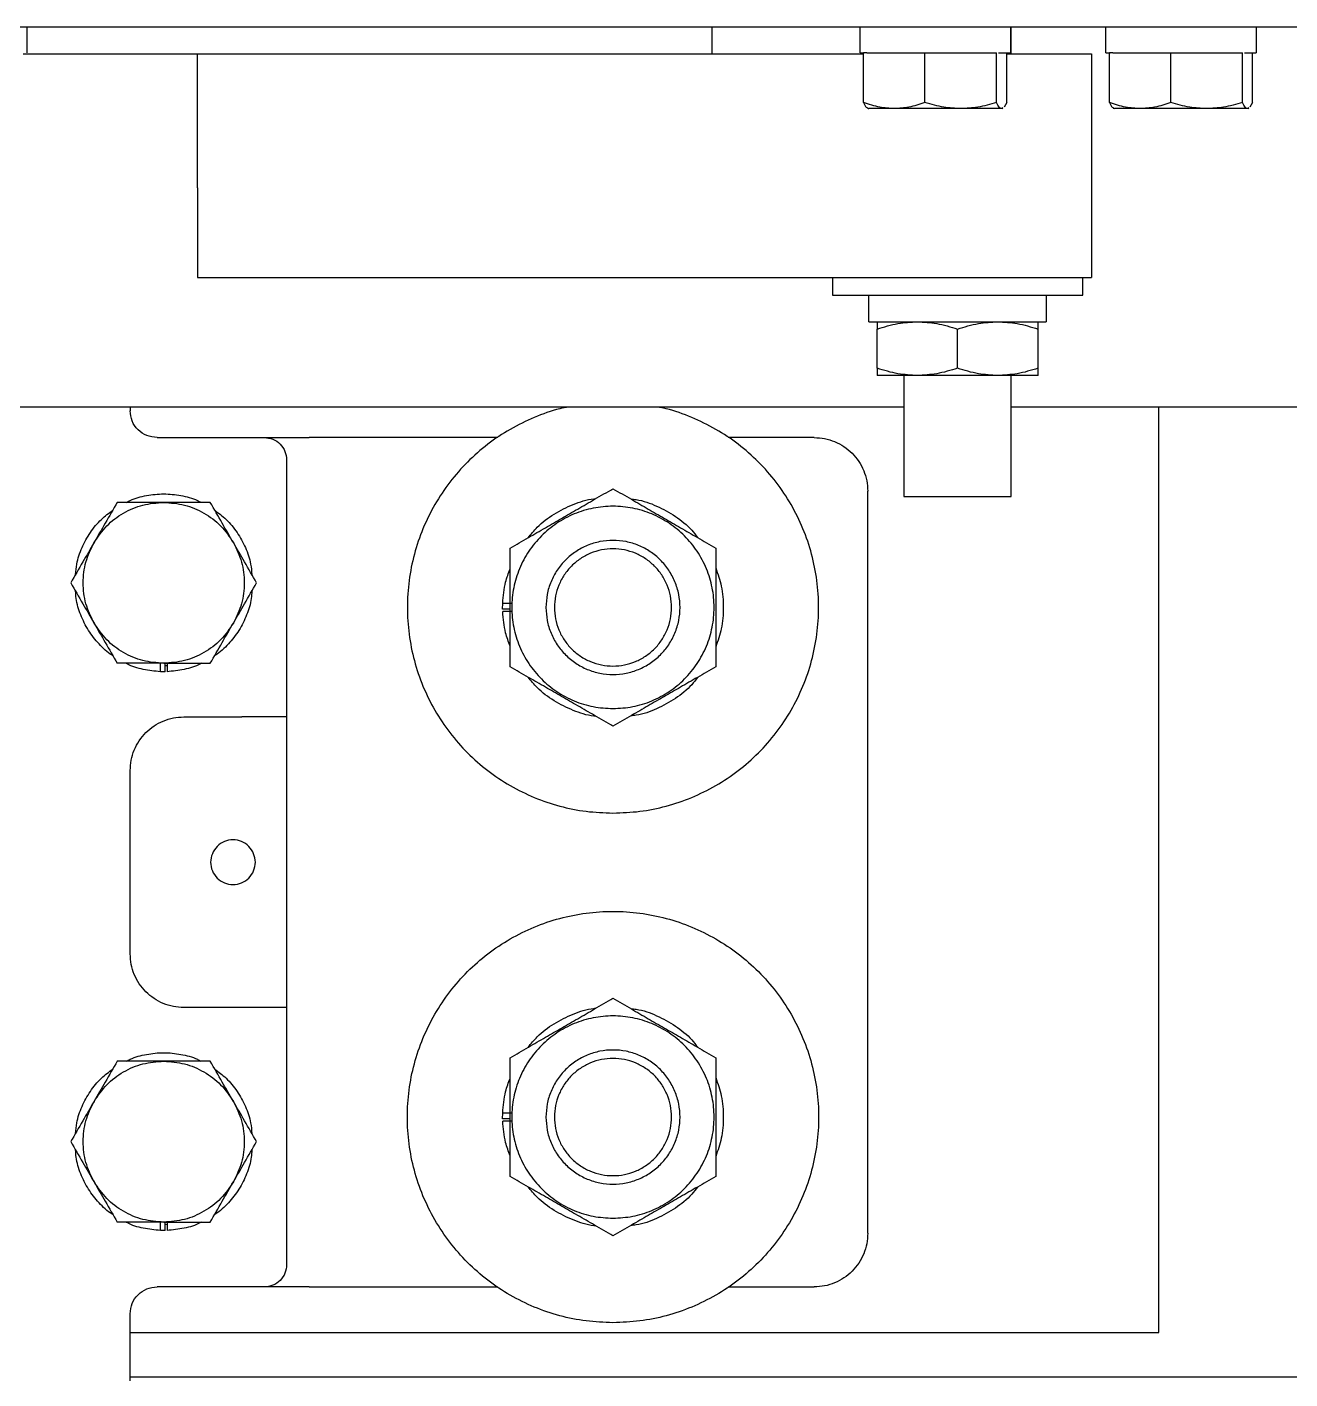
# Model space of a CAD drawing. Header units: millimetres. Extents: x 1293 to 41893, y 1011 to 26911.
# Drawn here: x 11581.6 to 11770, y 13901.4 to 14103 of the extents above; entities that cross this region are included whole.
import ezdxf

# ---------------------------------------------------------------- set-up
doc = ezdxf.new("R2010")
doc.units = ezdxf.units.MM
doc.header["$LTSCALE"] = 50
doc.layers.add('MAQUINAS', color=11, linetype='Continuous')

msp = doc.modelspace()

# ---------------------------------------------------------------- linework, layer by layer
at = {"layer": 'MAQUINAS', "linetype": 'Continuous', "lineweight": 25}
for p, q in [((11913.4165986, 14103.0425398), (11577.1914783, 14103.0425398)), ((11581.6501733, 14099.2158731), (11581.6501733, 14103.0425398)), ((11683.7268267, 14103.0425398), (11683.7268267, 14099.0425398)), ((11705.8035066, 14103.0425398), (11705.8035066, 14099.2158731)), ((11728.31684, 14099.2158731), (11728.31684, 14103.0425398)), ((11728.3934934, 14099.0425398), (11728.3934934, 14103.0425398)), ((11742.4701733, 14103.0425398), (11742.4701733, 14099.2158731)), ((11764.9835066, 14099.2158731), (11764.9835066, 14103.0425398)), ((11581.0682793, 14099.0425398), (11706.3853874, 14099.0425398)), ((11607.0601601, 14079.0425398), (11607.0601601, 14099.0425398)), ((11706.3853874, 14091.7757038), (11706.3853874, 14099.2158731)), ((11706.8648696, 14099.2158731), (11706.3853874, 14099.2158731)), ((11715.0560018, 14099.2158731), (11716.0948628, 14099.2158731)), ((11715.535484, 14091.7757038), (11715.535484, 14099.2158731)), ((11725.6508911, 14099.2158731), (11726.2102699, 14099.2158731)), ((11726.2102699, 14091.7757038), (11726.2102699, 14099.2158731)), ((11727.7349592, 14091.7757038), (11727.7349592, 14099.2158731)), ((11727.7349592, 14099.0425398), (11740.3934934, 14099.0425398)), ((11740.3934934, 14099.0425398), (11740.3934934, 14079.0425398)), ((11743.052054, 14091.7757038), (11743.052054, 14099.2158731)), ((11743.5315362, 14099.2158731), (11743.052054, 14099.2158731)), ((11751.7226684, 14099.2158731), (11752.7615294, 14099.2158731)), ((11752.2021506, 14091.7757038), (11752.2021506, 14099.2158731)), ((11762.3175578, 14099.2158731), (11762.8769366, 14099.2158731)), ((11762.8769366, 14091.7757038), (11762.8769366, 14099.2158731)), ((11764.4016259, 14091.7757038), (11764.4016259, 14099.2158731)), ((11706.9493137, 14090.9465446), (11707.0601733, 14090.8825398)), ((11727.1484996, 14090.9855734), (11726.9726146, 14090.8825398)), ((11727.0601733, 14090.8825398), (11727.1710329, 14090.9465446)), ((11727.7349592, 14091.7757038), (11727.3328866, 14091.0935873)), ((11743.6159804, 14090.9465446), (11743.72684, 14090.8825398)), ((11763.8151663, 14090.9855734), (11763.6392812, 14090.8825398)), ((11763.72684, 14090.8825398), (11763.8376996, 14090.9465446)), ((11764.4016259, 14091.7757038), (11763.9995532, 14091.0935873)), ((11607.0601601, 14065.7092064), (11740.3934934, 14065.7092064)), ((11701.7268267, 14065.7092064), (11701.7268267, 14063.0425398)), ((11739.0601601, 14063.0425398), (11739.0601601, 14065.7092064)), ((11707.1301601, 14063.0425398), (11707.1301601, 14059.0825398)), ((11733.6568267, 14059.0825398), (11733.6568267, 14063.0425398)), ((11708.3934934, 14052.1543366), (11708.3934934, 14058.010743)), ((11720.3934934, 14052.1543366), (11720.3934934, 14058.010743)), ((11732.3934934, 14052.1543366), (11732.3934934, 14058.010743)), ((11712.3934934, 14051.0825398), (11712.3934934, 14033.0425398)), ((11728.3934934, 14033.0425398), (11728.3934934, 14051.0825398)), ((11712.3934934, 14046.3758731), (11462.4560953, 14046.3758731)), ((11597.0054871, 14046.3758731), (11597.0054871, 14045.823636)), ((11940.6603846, 14046.3758731), (11728.3934934, 14046.3758731)), ((11750.3934895, 13908.3758731), (11750.3934895, 14046.3758731)), ((11601.0054871, 14041.823636), (11617.0054871, 14041.823636)), ((11651.8391423, 14041.823636), (11623.6721537, 14041.823636)), ((11699.0054871, 14041.823636), (11686.1718318, 14041.823636)), ((11620.3388204, 14038.4903026), (11620.3388204, 14000.1569693)), ((11707.0054871, 13923.1569693), (11707.0054871, 14033.823636)), ((11652.5541767, 14016.232299), (11652.5641558, 14017.118636)), ((11653.6721578, 14016.232299), (11652.5541767, 14016.232299)), ((11652.5641558, 14017.118636), (11653.8890188, 14017.118636)), ((11653.8890188, 14015.8619693), (11652.5641558, 14015.8619693)), ((11601.5104871, 14006.9028761), (11601.5104871, 14008.1569693)), ((11602.2087419, 14006.8951934), (11602.2087419, 14008.1569693)), ((11602.2087419, 14007.8253109), (11602.5004871, 14007.8418681)), ((11602.5004871, 14008.1569693), (11602.5004871, 14006.9028761)), ((11602.2087419, 14006.8951934), (11601.5104871, 14006.9028761)), ((11605.0054871, 14000.1569693), (11613.6721537, 14000.1569693)), ((11597.0054871, 13964.823636), (11597.0054871, 13992.1569693)), ((11620.3388204, 13992.1569693), (11620.3388204, 13964.823636)), ((11613.6721537, 13956.823636), (11605.0054871, 13956.823636)), ((11620.3388204, 13956.823636), (11620.3388204, 13918.4903026)), ((11652.5541767, 13940.232299), (11652.5641558, 13941.118636)), ((11653.6721578, 13940.232299), (11652.5541767, 13940.232299)), ((11652.5641558, 13941.118636), (11653.8890188, 13941.118636)), ((11653.8890188, 13939.8619693), (11652.5641558, 13939.8619693)), ((11601.5104871, 13923.5695428), (11601.5104871, 13924.823636)), ((11602.2087419, 13923.5618601), (11601.5104871, 13923.5695428)), ((11602.2087419, 13923.5618601), (11602.2087419, 13924.823636)), ((11602.2087419, 13924.4919776), (11602.5004871, 13924.5085348)), ((11602.5004871, 13924.823636), (11602.5004871, 13923.5695428)), ((11617.0054871, 13915.1569693), (11601.0054871, 13915.1569693)), ((11623.6721537, 13915.1569693), (11651.8391423, 13915.1569693)), ((11686.1718318, 13915.1569693), (11699.0054871, 13915.1569693)), ((11597.0054871, 13901.1569693), (11597.0054871, 13911.1569693)), ((11597.0054871, 13908.3758731), (11750.3934895, 13908.3758731)), ((11850.3934895, 13901.7092064), (11597.0054871, 13901.7092064))]:
    msp.add_line(p, q, dxfattribs=at)
for points, knots in [([(11705.8824767, 14099.2158731), (11705.8627917, 14099.2158731), (11705.7988358, 14099.2158731), (11706.1926689, 14099.2158731), (11706.465284, 14099.2158731)], [0, 0, 0, 0, 0.30779027954, 1, 1, 1, 1]), ([(11726.5234998, 14099.2158731), (11726.8922333, 14099.2158731), (11727.713417, 14099.2158731), (11728.2775637, 14099.2158731), (11728.2483138, 14099.2158731), (11728.2378699, 14099.2158731)], [0, 0, 0, 0, 0.3438226913, 0.7657064074, 1, 1, 1, 1]), ([(11742.5491434, 14099.2158731), (11742.5294584, 14099.2158731), (11742.4655025, 14099.2158731), (11742.8593355, 14099.2158731), (11743.1319506, 14099.2158731)], [0, 0, 0, 0, 0.30779027954, 1, 1, 1, 1]), ([(11763.1901665, 14099.2158731), (11763.5589, 14099.2158731), (11764.3800837, 14099.2158731), (11764.9442304, 14099.2158731), (11764.9149805, 14099.2158731), (11764.9045365, 14099.2158731)], [0, 0, 0, 0, 0.3438226913, 0.7657064074, 1, 1, 1, 1]), ([(11710.9604357, 14090.8825398), (11710.2361564, 14090.9227407), (11708.6859974, 14091.0087817), (11707.185049, 14091.5091318), (11706.3853874, 14091.7757038)], [0, 0, 0, 0, 0.4672290805, 1, 1, 1, 1]), ([(11706.3853874, 14091.7757038), (11706.5184065, 14091.497548), (11706.7111296, 14091.0945454), (11706.9101822, 14091.0113474), (11706.971847, 14090.9855734)], [0, 0, 0, 0, 0.690208586, 1, 1, 1, 1]), ([(11710.9604357, 14090.8825398), (11710.3075155, 14090.8825398), (11709.0016751, 14090.8825398), (11707.7369109, 14090.8825398), (11707.0776219, 14090.8825398), (11707.1287905, 14090.8825398), (11707.1457129, 14090.8825398)], [0, 0, 0, 0, 0.2861932181, 0.5723864361, 0.8585796542, 1, 1, 1, 1]), ([(11715.535484, 14091.7757038), (11714.7358223, 14091.5091318), (11713.2348739, 14091.0087817), (11711.684715, 14090.9227407), (11710.9604357, 14090.8825398)], [0, 0, 0, 0, 0.5327709195, 1, 1, 1, 1]), ([(11720.8728769, 14090.8825398), (11720.0279103, 14090.9227407), (11718.2194469, 14091.0087817), (11716.468394, 14091.5091318), (11715.535484, 14091.7757038)], [0, 0, 0, 0, 0.4672290805, 1, 1, 1, 1]), ([(11726.2102699, 14091.7757038), (11725.2773599, 14091.5091318), (11723.526307, 14091.0087817), (11721.7178436, 14090.9227407), (11720.8728769, 14090.8825398)], [0, 0, 0, 0, 0.5327709195, 1, 1, 1, 1]), ([(11726.9726146, 14090.8825398), (11726.8519272, 14090.9227407), (11726.5936228, 14091.0087817), (11726.3435183, 14091.5091318), (11726.2102699, 14091.7757038)], [0, 0, 0, 0, 0.4672290805, 1, 1, 1, 1]), ([(11747.6271023, 14090.8825398), (11746.902823, 14090.9227407), (11745.3526641, 14091.0087817), (11743.8517157, 14091.5091318), (11743.052054, 14091.7757038)], [0, 0, 0, 0, 0.4672290805, 1, 1, 1, 1]), ([(11743.052054, 14091.7757038), (11743.1850732, 14091.497548), (11743.3777962, 14091.0945454), (11743.5768489, 14091.0113474), (11743.6385137, 14090.9855734)], [0, 0, 0, 0, 0.690208586, 1, 1, 1, 1]), ([(11747.6271023, 14090.8825398), (11746.9741821, 14090.8825398), (11745.6683417, 14090.8825398), (11744.4035776, 14090.8825398), (11743.7442886, 14090.8825398), (11743.7954571, 14090.8825398), (11743.8123796, 14090.8825398)], [0, 0, 0, 0, 0.28619321806, 0.57238643611, 0.85857965417, 1, 1, 1, 1]), ([(11752.2021506, 14091.7757038), (11751.402489, 14091.5091318), (11749.9015406, 14091.0087817), (11748.3513817, 14090.9227407), (11747.6271023, 14090.8825398)], [0, 0, 0, 0, 0.5327709195, 1, 1, 1, 1]), ([(11757.5395436, 14090.8825398), (11756.6945769, 14090.9227407), (11754.8861136, 14091.0087817), (11753.1350607, 14091.5091318), (11752.2021506, 14091.7757038)], [0, 0, 0, 0, 0.4672290805, 1, 1, 1, 1]), ([(11762.8769366, 14091.7757038), (11761.9440265, 14091.5091318), (11760.1929737, 14091.0087817), (11758.3845103, 14090.9227407), (11757.5395436, 14090.8825398)], [0, 0, 0, 0, 0.5327709195, 1, 1, 1, 1]), ([(11763.6392812, 14090.8825398), (11763.5185939, 14090.9227407), (11763.2602894, 14091.0087817), (11763.010185, 14091.5091318), (11762.8769366, 14091.7757038)], [0, 0, 0, 0, 0.4672290805, 1, 1, 1, 1]), ([(11707.188149, 14059.0825398), (11707.1728911, 14059.0825398), (11707.1161501, 14059.0825398), (11707.5344568, 14059.0825398), (11708.4251729, 14059.0825398), (11709.7976116, 14059.0825398), (11711.5588976, 14059.0825398), (11713.654029, 14059.0825398), (11716.0014185, 14059.0825398), (11718.5137822, 14059.0825398), (11721.0966284, 14059.0825398), (11723.6531225, 14059.0825398), (11726.0872283, 14059.0825398), (11728.3079613, 14059.0825398), (11730.2306976, 14059.0825398), (11731.7881183, 14059.0825398), (11732.9037657, 14059.0825398), (11733.5622248, 14059.0825398), (11733.6025962, 14059.0825398), (11733.6208459, 14059.0825398)], [0, 0, 0, 0, 0.02271447283, 0.08447040185, 0.14622633086, 0.20798225988, 0.2697381889, 0.33149411792, 0.39325004694, 0.45500597595, 0.51676190497, 0.57851783399, 0.64027376301, 0.70202969203, 0.76378562104, 0.82554155006, 0.88729747908, 0.9490534081, 1, 1, 1, 1]), ([(11708.3934934, 14058.010743), (11709.4241193, 14058.3257178), (11711.3921379, 14058.927174), (11713.4251456, 14059.0324131), (11714.3934934, 14059.0825398)], [0, 0, 0, 0, 0.523687075, 1, 1, 1, 1]), ([(11708.3934934, 14059.0825398), (11708.3934934, 14059.0324131), (11708.3934934, 14058.927174), (11708.3934934, 14058.3257178), (11708.3934934, 14058.010743)], [0, 0, 0, 0, 0.476312925, 1, 1, 1, 1]), ([(11714.3934934, 14059.0825398), (11715.3618412, 14059.0324131), (11717.3948489, 14058.927174), (11719.3628675, 14058.3257178), (11720.3934934, 14058.010743)], [0, 0, 0, 0, 0.476312925, 1, 1, 1, 1]), ([(11720.3934934, 14058.010743), (11721.4241193, 14058.3257178), (11723.3921379, 14058.927174), (11725.4251456, 14059.0324131), (11726.3934934, 14059.0825398)], [0, 0, 0, 0, 0.523687075, 1, 1, 1, 1]), ([(11726.3934934, 14059.0825398), (11727.3618412, 14059.0324131), (11729.3948489, 14058.927174), (11731.3628675, 14058.3257178), (11732.3934934, 14058.010743)], [0, 0, 0, 0, 0.476312925, 1, 1, 1, 1]), ([(11732.3934934, 14058.010743), (11732.3934934, 14058.3257178), (11732.3934934, 14058.927174), (11732.3934934, 14059.0324131), (11732.3934934, 14059.0825398)], [0, 0, 0, 0, 0.523687075, 1, 1, 1, 1]), ([(11714.3934934, 14051.0825398), (11713.4251456, 14051.1326665), (11711.3921379, 14051.2379055), (11709.4241193, 14051.8393617), (11708.3934934, 14052.1543366)], [0, 0, 0, 0, 0.476312925, 1, 1, 1, 1]), ([(11708.3934934, 14052.1543366), (11708.3934934, 14051.8393617), (11708.3934934, 14051.2379055), (11708.3934934, 14051.1326665), (11708.3934934, 14051.0825398)], [0, 0, 0, 0, 0.523687075, 1, 1, 1, 1]), ([(11720.3934934, 14052.1543366), (11719.3628675, 14051.8393617), (11717.3948489, 14051.2379055), (11715.3618412, 14051.1326665), (11714.3934934, 14051.0825398)], [0, 0, 0, 0, 0.523687075, 1, 1, 1, 1]), ([(11726.3934934, 14051.0825398), (11725.4251456, 14051.1326665), (11723.3921379, 14051.2379055), (11721.4241193, 14051.8393617), (11720.3934934, 14052.1543366)], [0, 0, 0, 0, 0.476312925, 1, 1, 1, 1]), ([(11732.3934934, 14052.1543366), (11731.3628675, 14051.8393617), (11729.3948489, 14051.2379055), (11727.3618412, 14051.1326665), (11726.3934934, 14051.0825398)], [0, 0, 0, 0, 0.523687075, 1, 1, 1, 1]), ([(11732.3934934, 14051.0825398), (11732.3934934, 14051.1326665), (11732.3934934, 14051.2379055), (11732.3934934, 14051.8393617), (11732.3934934, 14052.1543366)], [0, 0, 0, 0, 0.476312925, 1, 1, 1, 1]), ([(11662.3948088, 14046.3758731), (11661.9511483, 14046.2942719), (11660.1915588, 14045.9706357), (11657.240925, 14044.8814473), (11653.627063, 14043.1303129), (11650.2837454, 14040.8877912), (11647.258775, 14038.2373526), (11644.6064293, 14035.2122621), (11642.3714156, 14031.8675179), (11640.5921564, 14028.259482), (11639.299047, 14024.4501213), (11638.5142258, 14020.5045528), (11638.2511177, 14016.4903028), (11638.5142257, 14012.4760518), (11639.2990475, 14008.5304863), (11640.5921547, 14004.7211144), (11642.371422, 14001.1131203), (11644.6064055, 13997.7682201), (11647.258864, 13994.743712), (11650.2834133, 13992.0910999), (11653.6283024, 13989.8566896), (11657.2362995, 13988.0752831), (11661.0456706, 13986.7901598), (11664.9912363, 13985.9755414), (11667.6674035, 13985.8742711), (11669.0054871, 13985.823636)], [0, 0, 0, 0, 0.0150935225, 0.0598619987, 0.104630475, 0.1493989512, 0.1941674275, 0.2389359037, 0.28370438, 0.3284728562, 0.3732413325, 0.4180098087, 0.462778285, 0.5075467612, 0.5523152375, 0.5970837137, 0.64185219, 0.6866206662, 0.7313891425, 0.7761576187, 0.820926095, 0.8656945712, 0.9104630475, 0.9552315237, 1, 1, 1, 1]), ([(11669.0054871, 13985.823636), (11670.3435706, 13985.8742711), (11673.0197378, 13985.9755414), (11676.9653036, 13986.7901598), (11680.7746747, 13988.0752831), (11684.3826717, 13989.8566896), (11687.7275609, 13992.0910999), (11690.7521101, 13994.743712), (11693.4045687, 13997.7682201), (11695.6395522, 14001.1131203), (11697.4188194, 14004.7211144), (11698.7119266, 14008.5304863), (11699.4967485, 14012.4760518), (11699.7598564, 14016.4903028), (11699.4967483, 14020.5045528), (11698.7119271, 14024.4501213), (11697.4188177, 14028.259482), (11695.6395585, 14031.8675179), (11693.4045448, 14035.2122621), (11690.7521991, 14038.2373526), (11687.7272288, 14040.8877912), (11684.3839111, 14043.1303129), (11680.7700492, 14044.8814473), (11677.8194153, 14045.9706357), (11676.0598258, 14046.2942719), (11675.6161653, 14046.3758731)], [0, 0, 0, 0, 0.0447684763, 0.0895369525, 0.1343054288, 0.179073905, 0.2238423813, 0.2686108575, 0.3133793338, 0.35814781, 0.4029162863, 0.4476847625, 0.4924532388, 0.537221715, 0.5819901913, 0.6267586675, 0.6715271438, 0.71629562, 0.7610640963, 0.8058325725, 0.8506010488, 0.895369525, 0.9401380013, 0.9849064775, 1, 1, 1, 1]), ([(11653.6721537, 14025.3430068), (11654.5829038, 14025.8688286), (11656.3156941, 14026.8692555), (11658.8851594, 14028.352737), (11661.338734, 14029.7693089), (11663.7923412, 14031.1858997), (11666.3618169, 14032.6693872), (11668.0946886, 14033.6698611), (11669.0054871, 14034.1957109)], [0, 0, 0, 0, 0.1815959575, 0.3455038983, 0.4999999835, 0.6544793219, 0.8183941162, 1, 1, 1, 1]), ([(11669.0054871, 14034.1957109), (11669.9162372, 14033.6698891), (11671.6490274, 14032.6694622), (11674.2184927, 14031.1859807), (11676.6720673, 14029.7694087), (11679.1256745, 14028.3528179), (11681.6951502, 14026.8693305), (11683.4280219, 14025.8688565), (11684.3388204, 14025.3430068)], [0, 0, 0, 0, 0.1815959574, 0.3455038982, 0.4999999835, 0.6544793217, 0.818394116, 1, 1, 1, 1]), ([(11595.0772838, 14032.1569693), (11594.4822517, 14031.1263434), (11593.3460156, 14029.1583248), (11592.1722581, 14027.1253171), (11591.6131822, 14026.1569693)], [0, 0, 0, 0, 0.523687075, 1, 1, 1, 1]), ([(11602.0054871, 14032.1569693), (11600.8873353, 14032.1569693), (11598.5398203, 14032.1569693), (11596.2673481, 14032.1569693), (11595.0772838, 14032.1569693)], [0, 0, 0, 0, 0.476312925, 1, 1, 1, 1]), ([(11596.4609634, 14032.1569693), (11596.6350037, 14032.2523195), (11597.5609547, 14032.7596137), (11599.442871, 14033.2286232), (11602.0054871, 14033.5161423), (11604.5681031, 14033.2286232), (11606.4500194, 14032.7596137), (11607.3759705, 14032.2523195), (11607.5500107, 14032.1569693)], [0, 0, 0, 0, 0.0518637054, 0.2759318527, 0.5, 0.7240681473, 0.9481362946, 1, 1, 1, 1]), ([(11608.9336903, 14032.1569693), (11607.743626, 14032.1569693), (11605.4711538, 14032.1569693), (11603.1236388, 14032.1569693), (11602.0054871, 14032.1569693)], [0, 0, 0, 0, 0.523687075, 1, 1, 1, 1]), ([(11612.3977919, 14026.1569693), (11611.838716, 14027.1253171), (11610.6649585, 14029.1583248), (11609.5287224, 14031.1263434), (11608.9336903, 14032.1569693)], [0, 0, 0, 0, 0.476312925, 1, 1, 1, 1]), ([(11656.3412017, 14026.8839823), (11656.7809084, 14027.4225036), (11657.8936395, 14028.785297), (11660.1823269, 14030.4945183), (11663.037363, 14031.8962948), (11665.1828488, 14032.6272586), (11666.3427571, 14032.7090652), (11666.4427571, 14032.716118)], [0, 0, 0, 0, 0.17432915414, 0.44116110298, 0.70799305181, 0.97482500065, 1, 1, 1, 1]), ([(11671.6499723, 14032.6689166), (11671.9289936, 14032.6413762), (11673.2660647, 14032.5094022), (11675.5606393, 14031.6683613), (11678.3516663, 14030.1403133), (11680.4237695, 14028.5011211), (11681.3618399, 14027.2747641), (11681.653629, 14026.8933028)], [0, 0, 0, 0, 0.0709820778, 0.3401464394, 0.609310801, 0.8784751627, 1, 1, 1, 1]), ([(11588.8584651, 14021.3856593), (11588.9028261, 14021.9121063), (11589.0192538, 14023.2937952), (11589.7592044, 14025.4371957), (11590.9967817, 14027.6944253), (11592.5521808, 14029.6021992), (11593.8194361, 14030.5489738), (11594.3988198, 14030.9818351)], [0, 0, 0, 0, 0.13808336363, 0.3624073502, 0.58673133677, 0.81105532335, 1, 1, 1, 1]), ([(11609.6121543, 14030.9818351), (11610.1915381, 14030.5489738), (11611.4587933, 14029.6021992), (11613.0141924, 14027.6944253), (11614.2517697, 14025.4371957), (11614.9917203, 14023.2937952), (11615.1081481, 14021.9121063), (11615.152509, 14021.3856593)], [0, 0, 0, 0, 0.1889446767, 0.4132686632, 0.6375926498, 0.8619166364, 1, 1, 1, 1]), ([(11591.6131822, 14026.1569693), (11591.0541063, 14025.1886215), (11589.8803488, 14023.1556138), (11588.7441128, 14021.1875952), (11588.1490806, 14020.1569693)], [0, 0, 0, 0, 0.476312925, 1, 1, 1, 1]), ([(11615.8618935, 14020.1569693), (11615.2668614, 14021.1875952), (11614.1306253, 14023.1556138), (11612.9568678, 14025.1886215), (11612.3977919, 14026.1569693)], [0, 0, 0, 0, 0.523687075, 1, 1, 1, 1]), ([(11653.6721537, 14007.6375985), (11653.6721537, 14008.6892421), (11653.6721537, 14010.690096), (11653.6721537, 14013.6570589), (11653.6721537, 14016.4902029), (11653.6721537, 14019.3233844), (11653.6721537, 14022.2903594), (11653.6721537, 14024.2913073), (11653.6721537, 14025.3430068)], [0, 0, 0, 0, 0.18159595744, 0.34550389825, 0.49999998353, 0.65447932184, 0.81839411611, 1, 1, 1, 1]), ([(11684.3388204, 14025.3430068), (11684.3388204, 14024.2913631), (11684.3388204, 14022.2905093), (11684.3388204, 14019.3235463), (11684.3388204, 14016.4904024), (11684.3388204, 14013.6572209), (11684.3388204, 14010.6902459), (11684.3388204, 14008.689298), (11684.3388204, 14007.6375985)], [0, 0, 0, 0, 0.1815959575, 0.3455038983, 0.4999999835, 0.6544793219, 0.8183941162, 1, 1, 1, 1]), ([(11652.5641558, 14017.118636), (11652.6469623, 14018.1853183), (11652.7843303, 14019.9548385), (11653.4197859, 14021.6065992), (11653.6721832, 14022.2626641)], [0, 0, 0, 0, 0.6028087688, 1, 1, 1, 1]), ([(11684.3387913, 14022.3717103), (11684.6454854, 14021.4766352), (11685.297618, 14019.573411), (11685.5442102, 14016.4903026), (11685.2976181, 14013.4071949), (11684.6454858, 14011.5039714), (11684.3387919, 14010.6088969)], [0, 0, 0, 0, 0.2351471171, 0.5000000874, 0.7648530577, 1, 1, 1, 1]), ([(11588.1490806, 14020.1569693), (11588.7441128, 14019.1263434), (11589.8803488, 14017.1583248), (11591.0541063, 14015.1253171), (11591.6131822, 14014.1569693)], [0, 0, 0, 0, 0.523687075, 1, 1, 1, 1]), ([(11612.3977919, 14014.1569693), (11612.9568678, 14015.1253171), (11614.1306253, 14017.1583248), (11615.2668614, 14019.1263434), (11615.8618935, 14020.1569693)], [0, 0, 0, 0, 0.476312925, 1, 1, 1, 1]), ([(11594.4232528, 14009.2897842), (11594.3839691, 14009.3121708), (11593.6004024, 14009.7587004), (11592.3272047, 14011.0172304), (11590.7114612, 14013.0206555), (11589.5787668, 14015.3422086), (11588.9448392, 14017.3442639), (11588.8799224, 14018.5627724), (11588.8606516, 14018.9244921)], [0, 0, 0, 0, 0.0117946613, 0.2352602735, 0.4587258856, 0.6821914978, 0.9056571099, 1, 1, 1, 1]), ([(11615.1503225, 14018.9244921), (11615.1310517, 14018.5627724), (11615.066135, 14017.3442639), (11614.4322073, 14015.3422086), (11613.2995129, 14013.0206555), (11611.6837694, 14011.0172304), (11610.4105717, 14009.7587004), (11609.627005, 14009.3121708), (11609.5877213, 14009.2897842)], [0, 0, 0, 0, 0.0943428901, 0.3178085022, 0.5412741144, 0.7647397265, 0.9882053387, 1, 1, 1, 1]), ([(11591.6131822, 14014.1569693), (11592.1722581, 14013.1886215), (11593.3460156, 14011.1556138), (11594.4822517, 14009.1875952), (11595.0772838, 14008.1569693)], [0, 0, 0, 0, 0.47631292503, 1, 1, 1, 1]), ([(11608.9336903, 14008.1569693), (11609.5287224, 14009.1875952), (11610.6649585, 14011.1556138), (11611.838716, 14013.1886215), (11612.3977919, 14014.1569693)], [0, 0, 0, 0, 0.523687075, 1, 1, 1, 1]), ([(11653.6721839, 14010.7179394), (11653.4197862, 14011.3740048), (11652.7843304, 14013.0257662), (11652.6469624, 14014.795287), (11652.5641558, 14015.8619693)], [0, 0, 0, 0, 0.3971914519, 1, 1, 1, 1]), ([(11602.0054871, 14008.1569693), (11600.8873353, 14008.1569693), (11598.5398203, 14008.1569693), (11596.2673481, 14008.1569693), (11595.0772838, 14008.1569693)], [0, 0, 0, 0, 0.476312925, 1, 1, 1, 1]), ([(11601.5104871, 14006.9028761), (11600.6601213, 14006.9919606), (11598.9593899, 14007.1701295), (11597.2251753, 14007.67116), (11596.4379413, 14008.1295888), (11596.3909224, 14008.1569693)], [0, 0, 0, 0, 0.4846086665, 0.969217333, 1, 1, 1, 1]), ([(11602.0054871, 14008.1569693), (11603.1236388, 14008.1569693), (11605.4711538, 14008.1569693), (11607.743626, 14008.1569693), (11608.9336903, 14008.1569693)], [0, 0, 0, 0, 0.47631292503, 1, 1, 1, 1]), ([(11607.6200517, 14008.1569693), (11607.5730328, 14008.1295888), (11606.7857989, 14007.67116), (11605.0515843, 14007.1701295), (11603.3508528, 14006.9919606), (11602.5004871, 14006.9028761)], [0, 0, 0, 0, 0.030782667, 0.5153913335, 1, 1, 1, 1]), ([(11669.0054871, 13998.7848944), (11668.094737, 13999.3107162), (11666.3619467, 14000.3111431), (11663.7924814, 14001.7946246), (11661.3389068, 14003.2111966), (11658.8852996, 14004.6277873), (11656.3158239, 14006.1112748), (11654.5829522, 14007.1117488), (11653.6721537, 14007.6375985)], [0, 0, 0, 0, 0.18159595749, 0.34550389829, 0.49999998353, 0.65447932177, 0.81839411603, 1, 1, 1, 1]), ([(11666.4427571, 14000.2644872), (11666.3427571, 14000.2715401), (11665.1828488, 14000.3533467), (11663.037363, 14001.0843105), (11660.1823269, 14002.486087), (11657.8936395, 14004.1953083), (11656.7809084, 14005.5581017), (11656.3412017, 14006.0966229)], [0, 0, 0, 0, 0.0251749993, 0.2920069482, 0.558838897, 0.8256708459, 1, 1, 1, 1]), ([(11684.3388204, 14007.6375985), (11683.4280703, 14007.1117767), (11681.6952801, 14006.1113498), (11679.1258148, 14004.6278683), (11676.6722401, 14003.2112963), (11674.2186329, 14001.7947056), (11671.6491573, 14000.3112181), (11669.9162855, 13999.3107441), (11669.0054871, 13998.7848944)], [0, 0, 0, 0, 0.18159595743, 0.34550389825, 0.49999998353, 0.65447932186, 0.81839411614, 1, 1, 1, 1]), ([(11681.653629, 14006.0873025), (11681.3618399, 14005.7058411), (11680.4237695, 14004.4794841), (11678.3516663, 14002.8402919), (11675.5606393, 14001.312244), (11673.2660647, 14000.471203), (11671.9289936, 14000.3392291), (11671.6499723, 14000.3116886)], [0, 0, 0, 0, 0.1215248373, 0.390689199, 0.6598535606, 0.9290179222, 1, 1, 1, 1]), ([(11653.6721537, 13949.3430068), (11654.5829038, 13949.8688286), (11656.3156941, 13950.8692555), (11658.8851594, 13952.352737), (11661.338734, 13953.7693089), (11663.7923412, 13955.1858997), (11666.3618169, 13956.6693872), (11668.0946886, 13957.6698611), (11669.0054871, 13958.1957109)], [0, 0, 0, 0, 0.18159595744, 0.34550389825, 0.49999998353, 0.65447932184, 0.81839411612, 1, 1, 1, 1]), ([(11669.0054871, 13958.1957109), (11669.9162372, 13957.6698891), (11671.6490274, 13956.6694622), (11674.2184927, 13955.1859807), (11676.6720673, 13953.7694087), (11679.1256745, 13952.3528179), (11681.6951502, 13950.8693305), (11683.4280219, 13949.8688565), (11684.3388204, 13949.3430068)], [0, 0, 0, 0, 0.1815959575, 0.3455038983, 0.4999999835, 0.6544793218, 0.8183941161, 1, 1, 1, 1]), ([(11656.3412017, 13950.8839823), (11656.7809084, 13951.4225036), (11657.8936395, 13952.785297), (11660.1823269, 13954.4945183), (11663.037363, 13955.8962948), (11665.1828488, 13956.6272586), (11666.3427571, 13956.7090652), (11666.4427571, 13956.716118)], [0, 0, 0, 0, 0.17432915414, 0.44116110298, 0.70799305181, 0.97482500065, 1, 1, 1, 1]), ([(11671.6499723, 13956.6689166), (11671.9289936, 13956.6413762), (11673.2660647, 13956.5094022), (11675.5606393, 13955.6683613), (11678.3516663, 13954.1403133), (11680.4237695, 13952.5011211), (11681.3618399, 13951.2747641), (11681.653629, 13950.8933028)], [0, 0, 0, 0, 0.0709820778, 0.3401464394, 0.609310801, 0.8784751627, 1, 1, 1, 1]), ([(11596.4609634, 13948.823636), (11596.6350037, 13948.9189862), (11597.5609547, 13949.4262804), (11599.442871, 13949.8952899), (11602.0054871, 13950.182809), (11604.5681031, 13949.8952899), (11606.4500194, 13949.4262804), (11607.3759705, 13948.9189862), (11607.5500107, 13948.823636)], [0, 0, 0, 0, 0.0518637054, 0.2759318527, 0.5, 0.7240681473, 0.9481362946, 1, 1, 1, 1]), ([(11588.8584651, 13938.052326), (11588.9028261, 13938.5787729), (11589.0192538, 13939.9604619), (11589.7592044, 13942.1038623), (11590.9967817, 13944.3610919), (11592.5521808, 13946.2688658), (11593.8194361, 13947.2156404), (11594.3988198, 13947.6485018)], [0, 0, 0, 0, 0.1380833636, 0.3624073502, 0.5867313368, 0.8110553233, 1, 1, 1, 1]), ([(11595.0772838, 13948.823636), (11594.4822517, 13947.79301), (11593.3460156, 13945.8249914), (11592.1722581, 13943.7919838), (11591.6131822, 13942.823636)], [0, 0, 0, 0, 0.523687075, 1, 1, 1, 1]), ([(11602.0054871, 13948.823636), (11600.8873353, 13948.823636), (11598.5398203, 13948.823636), (11596.2673481, 13948.823636), (11595.0772838, 13948.823636)], [0, 0, 0, 0, 0.476312925, 1, 1, 1, 1]), ([(11608.9336903, 13948.823636), (11607.743626, 13948.823636), (11605.4711538, 13948.823636), (11603.1236388, 13948.823636), (11602.0054871, 13948.823636)], [0, 0, 0, 0, 0.523687075, 1, 1, 1, 1]), ([(11612.3977919, 13942.823636), (11611.838716, 13943.7919838), (11610.6649585, 13945.8249914), (11609.5287224, 13947.79301), (11608.9336903, 13948.823636)], [0, 0, 0, 0, 0.476312925, 1, 1, 1, 1]), ([(11609.6121543, 13947.6485018), (11610.1915381, 13947.2156404), (11611.4587933, 13946.2688658), (11613.0141924, 13944.3610919), (11614.2517697, 13942.1038623), (11614.9917203, 13939.9604619), (11615.1081481, 13938.5787729), (11615.152509, 13938.052326)], [0, 0, 0, 0, 0.1889446767, 0.4132686632, 0.6375926498, 0.8619166364, 1, 1, 1, 1]), ([(11653.6721537, 13931.6375985), (11653.6721537, 13932.6892421), (11653.6721537, 13934.690096), (11653.6721537, 13937.6570589), (11653.6721537, 13940.4902029), (11653.6721537, 13943.3233844), (11653.6721537, 13946.2903594), (11653.6721537, 13948.2913073), (11653.6721537, 13949.3430068)], [0, 0, 0, 0, 0.18159595744, 0.34550389825, 0.49999998353, 0.65447932183, 0.8183941161, 1, 1, 1, 1]), ([(11684.3388204, 13949.3430068), (11684.3388204, 13948.2913631), (11684.3388204, 13946.2905093), (11684.3388204, 13943.3235463), (11684.3388204, 13940.4904024), (11684.3388204, 13937.6572209), (11684.3388204, 13934.6902459), (11684.3388204, 13932.689298), (11684.3388204, 13931.6375985)], [0, 0, 0, 0, 0.1815959575, 0.3455038983, 0.4999999835, 0.6544793218, 0.8183941161, 1, 1, 1, 1]), ([(11652.5641558, 13941.118636), (11652.6469623, 13942.1853183), (11652.7843303, 13943.9548385), (11653.4197859, 13945.6065992), (11653.6721832, 13946.2626641)], [0, 0, 0, 0, 0.6028087688, 1, 1, 1, 1]), ([(11684.3387913, 13946.3717103), (11684.6454854, 13945.4766352), (11685.297618, 13943.573411), (11685.5442102, 13940.4903026), (11685.2976181, 13937.4071949), (11684.6454858, 13935.5039714), (11684.3387919, 13934.6088969)], [0, 0, 0, 0, 0.2351471172, 0.5000000875, 0.7648530577, 1, 1, 1, 1]), ([(11591.6131822, 13942.823636), (11591.0541063, 13941.8552881), (11589.8803488, 13939.8222805), (11588.7441128, 13937.8542619), (11588.1490806, 13936.823636)], [0, 0, 0, 0, 0.476312925, 1, 1, 1, 1]), ([(11615.8618935, 13936.823636), (11615.2668614, 13937.8542619), (11614.1306253, 13939.8222805), (11612.9568678, 13941.8552881), (11612.3977919, 13942.823636)], [0, 0, 0, 0, 0.523687075, 1, 1, 1, 1]), ([(11653.6721839, 13934.7179394), (11653.4197862, 13935.3740048), (11652.7843304, 13937.0257662), (11652.6469624, 13938.795287), (11652.5641558, 13939.8619693)], [0, 0, 0, 0, 0.3971914519, 1, 1, 1, 1]), ([(11588.1490806, 13936.823636), (11588.7441128, 13935.79301), (11589.8803488, 13933.8249914), (11591.0541063, 13931.7919838), (11591.6131822, 13930.823636)], [0, 0, 0, 0, 0.523687075, 1, 1, 1, 1]), ([(11594.4232528, 13925.9564509), (11594.3839691, 13925.9788374), (11593.6004024, 13926.4253671), (11592.3272047, 13927.6838971), (11590.7114612, 13929.6873222), (11589.5787668, 13932.0088752), (11588.9448392, 13934.0109306), (11588.8799224, 13935.2294391), (11588.8606516, 13935.5911588)], [0, 0, 0, 0, 0.0117946613, 0.2352602735, 0.4587258856, 0.6821914978, 0.9056571099, 1, 1, 1, 1]), ([(11615.1503225, 13935.5911588), (11615.1310517, 13935.2294391), (11615.066135, 13934.0109306), (11614.4322073, 13932.0088752), (11613.2995129, 13929.6873222), (11611.6837694, 13927.6838971), (11610.4105717, 13926.4253671), (11609.627005, 13925.9788374), (11609.5877213, 13925.9564509)], [0, 0, 0, 0, 0.0943428901, 0.3178085022, 0.5412741144, 0.7647397265, 0.9882053387, 1, 1, 1, 1]), ([(11612.3977919, 13930.823636), (11612.9568678, 13931.7919838), (11614.1306253, 13933.8249914), (11615.2668614, 13935.79301), (11615.8618935, 13936.823636)], [0, 0, 0, 0, 0.476312925, 1, 1, 1, 1]), ([(11669.0054871, 13922.7848944), (11668.094737, 13923.3107162), (11666.3619467, 13924.3111431), (11663.7924814, 13925.7946246), (11661.3389068, 13927.2111966), (11658.8852996, 13928.6277873), (11656.3158239, 13930.1112748), (11654.5829522, 13931.1117488), (11653.6721537, 13931.6375985)], [0, 0, 0, 0, 0.18159595749, 0.34550389829, 0.49999998353, 0.65447932178, 0.81839411604, 1, 1, 1, 1]), ([(11684.3388204, 13931.6375985), (11683.4280703, 13931.1117767), (11681.6952801, 13930.1113498), (11679.1258148, 13928.6278683), (11676.6722401, 13927.2112963), (11674.218633, 13925.7947056), (11671.6491573, 13924.3112181), (11669.9162855, 13923.3107441), (11669.0054871, 13922.7848944)], [0, 0, 0, 0, 0.1815959574, 0.3455038982, 0.4999999835, 0.6544793217, 0.818394116, 1, 1, 1, 1]), ([(11591.6131822, 13930.823636), (11592.1722581, 13929.8552881), (11593.3460156, 13927.8222805), (11594.4822517, 13925.8542619), (11595.0772838, 13924.823636)], [0, 0, 0, 0, 0.476312925, 1, 1, 1, 1]), ([(11608.9336903, 13924.823636), (11609.5287224, 13925.8542619), (11610.6649585, 13927.8222805), (11611.838716, 13929.8552881), (11612.3977919, 13930.823636)], [0, 0, 0, 0, 0.523687075, 1, 1, 1, 1]), ([(11666.4427571, 13924.2644872), (11666.3427571, 13924.2715401), (11665.1828488, 13924.3533467), (11663.037363, 13925.0843105), (11660.1823269, 13926.486087), (11657.8936395, 13928.1953083), (11656.7809084, 13929.5581017), (11656.3412017, 13930.0966229)], [0, 0, 0, 0, 0.0251749993, 0.2920069482, 0.558838897, 0.8256708459, 1, 1, 1, 1]), ([(11681.653629, 13930.0873025), (11681.3618399, 13929.7058411), (11680.4237695, 13928.4794841), (11678.3516663, 13926.8402919), (11675.5606393, 13925.312244), (11673.2660647, 13924.471203), (11671.9289936, 13924.3392291), (11671.6499723, 13924.3116886)], [0, 0, 0, 0, 0.1215248373, 0.390689199, 0.6598535606, 0.9290179222, 1, 1, 1, 1]), ([(11602.0054871, 13924.823636), (11600.8873353, 13924.823636), (11598.5398203, 13924.823636), (11596.2673481, 13924.823636), (11595.0772838, 13924.823636)], [0, 0, 0, 0, 0.476312925, 1, 1, 1, 1]), ([(11601.5104871, 13923.5695428), (11600.6601213, 13923.6586272), (11598.9593899, 13923.8367962), (11597.2251753, 13924.3378267), (11596.4379413, 13924.7962555), (11596.3909224, 13924.823636)], [0, 0, 0, 0, 0.4846086665, 0.969217333, 1, 1, 1, 1]), ([(11602.0054871, 13924.823636), (11603.1236388, 13924.823636), (11605.4711538, 13924.823636), (11607.743626, 13924.823636), (11608.9336903, 13924.823636)], [0, 0, 0, 0, 0.476312925, 1, 1, 1, 1]), ([(11607.6200517, 13924.823636), (11607.5730328, 13924.7962555), (11606.7857989, 13924.3378267), (11605.0515843, 13923.8367962), (11603.3508528, 13923.6586272), (11602.5004871, 13923.5695428)], [0, 0, 0, 0, 0.030782667, 0.5153913335, 1, 1, 1, 1])]:
    msp.add_open_spline(points, degree=3, knots=knots, dxfattribs=at)
for points in [[(11706.8648696, 14099.2158731), (11707.3001956, 14099.2158731), (11708.1708476, 14099.2158731), (11710.1367911, 14099.2158731), (11712.4453998, 14099.2158731), (11714.1858011, 14099.2158731), (11715.0560018, 14099.2158731)], [(11716.0948628, 14099.2158731), (11716.9923081, 14099.2158731), (11718.7871988, 14099.2158731), (11721.3877044, 14099.2158731), (11723.7740237, 14099.2158731), (11725.0252686, 14099.2158731), (11725.6508911, 14099.2158731)], [(11743.5315362, 14099.2158731), (11743.9668623, 14099.2158731), (11744.8375143, 14099.2158731), (11746.8034578, 14099.2158731), (11749.1120664, 14099.2158731), (11750.8524678, 14099.2158731), (11751.7226684, 14099.2158731)], [(11752.7615294, 14099.2158731), (11753.6589748, 14099.2158731), (11755.4538655, 14099.2158731), (11758.0543711, 14099.2158731), (11760.4406903, 14099.2158731), (11761.6919353, 14099.2158731), (11762.3175578, 14099.2158731)], [(11720.8728769, 14090.8825398), (11720.0404437, 14090.8825398), (11718.3755772, 14090.8825398), (11715.7264607, 14090.8825398), (11713.1571018, 14090.8825398), (11711.6926577, 14090.8825398), (11710.9604357, 14090.8825398)], [(11726.9726146, 14090.8825398), (11726.7918981, 14090.8825398), (11726.4304652, 14090.8825398), (11725.0641641, 14090.8825398), (11723.2192148, 14090.8825398), (11721.6549896, 14090.8825398), (11720.8728769, 14090.8825398)], [(11757.5395436, 14090.8825398), (11756.7071104, 14090.8825398), (11755.0422439, 14090.8825398), (11752.3931273, 14090.8825398), (11749.8237684, 14090.8825398), (11748.3593244, 14090.8825398), (11747.6271023, 14090.8825398)], [(11763.6392812, 14090.8825398), (11763.4585648, 14090.8825398), (11763.0971318, 14090.8825398), (11761.7308308, 14090.8825398), (11759.8858814, 14090.8825398), (11758.3216562, 14090.8825398), (11757.5395436, 14090.8825398)], [(11607.0601601, 14079.0425398), (11607.0601601, 14078.1698798), (11607.0601601, 14076.4245597), (11607.0601601, 14073.9072343), (11607.0601601, 14071.5870672), (11607.0601601, 14069.5541171), (11607.0601601, 14067.8831606), (11607.0601601, 14066.6509101), (11607.0601601, 14065.8580749), (11607.0601601, 14065.7588293), (11607.0601601, 14065.7092064)], [(11740.3934934, 14079.0425398), (11740.3934934, 14078.1698798), (11740.3934934, 14076.4245597), (11740.3934934, 14073.9072343), (11740.3934934, 14071.5870672), (11740.3934934, 14069.5541171), (11740.3934934, 14067.8831606), (11740.3934934, 14066.6509101), (11740.3934934, 14065.8580749), (11740.3934934, 14065.7588293), (11740.3934934, 14065.7092064)], [(11701.7268267, 14063.0425398), (11701.7962987, 14063.0425398), (11701.9352426, 14063.0425398), (11703.0452119, 14063.0425398), (11704.7703626, 14063.0425398), (11707.1097017, 14063.0425398), (11709.9558317, 14063.0425398), (11713.2040657, 14063.0425398), (11716.7283213, 14063.0425398), (11719.1717694, 14063.0425398), (11720.3934934, 14063.0425398)], [(11720.3934934, 14063.0425398), (11721.6152174, 14063.0425398), (11724.0586655, 14063.0425398), (11727.5829211, 14063.0425398), (11730.8311551, 14063.0425398), (11733.6772852, 14063.0425398), (11736.0166242, 14063.0425398), (11737.7417749, 14063.0425398), (11738.8517442, 14063.0425398), (11738.9906881, 14063.0425398), (11739.0601601, 14063.0425398)], [(11714.3934934, 14051.0825398), (11713.5255966, 14051.0825398), (11711.7898029, 14051.0825398), (11709.8965671, 14051.0825398), (11708.6310601, 14051.0825398), (11708.4726823, 14051.0825398), (11708.3934934, 14051.0825398)], [(11726.3934934, 14051.0825398), (11725.4464077, 14051.0825398), (11723.5522362, 14051.0825398), (11720.3934934, 14051.0825398), (11717.2347506, 14051.0825398), (11715.3405791, 14051.0825398), (11714.3934934, 14051.0825398)], [(11732.3934934, 14051.0825398), (11732.3143045, 14051.0825398), (11732.1559267, 14051.0825398), (11730.8904197, 14051.0825398), (11728.9971839, 14051.0825398), (11727.2613902, 14051.0825398), (11726.3934934, 14051.0825398)], [(11601.0054871, 14041.823636), (11600.4813389, 14041.8837623), (11599.4330425, 14042.0040148), (11598.1108628, 14042.9290117), (11597.1858659, 14044.2511914), (11597.0656134, 14045.2994878), (11597.0054871, 14045.823636)], [(11617.0054871, 14041.823636), (11617.4422772, 14041.7735307), (11618.3158575, 14041.6733202), (11619.417674, 14040.9024895), (11620.1885047, 14039.8006731), (11620.2887152, 14038.9270928), (11620.3388204, 14038.4903026)], [(11617.0054871, 14041.823636), (11617.0302985, 14041.823636), (11617.0799213, 14041.823636), (11617.4763389, 14041.823636), (11618.0924641, 14041.823636), (11618.9279424, 14041.823636), (11619.9444174, 14041.823636), (11621.104501, 14041.823636), (11622.3631637, 14041.823636), (11623.2358237, 14041.823636), (11623.6721537, 14041.823636)], [(11699.0054871, 14041.823636), (11699.5290831, 14041.7938623), (11700.5762751, 14041.7343149), (11702.0866703, 14041.2586137), (11703.4787706, 14040.5192635), (11704.6985407, 14039.5166896), (11705.7011146, 14038.2969195), (11706.4404649, 14036.9048192), (11706.916166, 14035.394424), (11706.9757134, 14034.347232), (11707.0054871, 14033.823636)], [(11591.6131822, 14026.1569693), (11592.2057022, 14027.0248661), (11593.390742, 14028.7606598), (11595.9450838, 14030.6538956), (11598.8618451, 14031.9194026), (11600.9576064, 14032.0777804), (11602.0054871, 14032.1569693)], [(11602.0054871, 14032.1569693), (11603.0533677, 14032.0777804), (11605.1491291, 14031.9194026), (11608.0658903, 14030.6538956), (11610.6202321, 14028.7606598), (11611.805272, 14027.0248661), (11612.3977919, 14026.1569693)], [(11712.3934934, 14033.0425398), (11712.4232671, 14033.0425398), (11712.4828145, 14033.0425398), (11712.9585156, 14033.0425398), (11713.6978659, 14033.0425398), (11714.7004398, 14033.0425398), (11715.9202098, 14033.0425398), (11717.3123101, 14033.0425398), (11718.8227054, 14033.0425398), (11720.3934934, 14033.0425398), (11721.9642814, 14033.0425398), (11723.4746767, 14033.0425398), (11724.866777, 14033.0425398), (11726.086547, 14033.0425398), (11727.0891209, 14033.0425398), (11727.8284712, 14033.0425398), (11728.3041723, 14033.0425398), (11728.3637197, 14033.0425398), (11728.3934934, 14033.0425398)], [(11669.0054871, 14001.4069693), (11668.0182934, 14001.4631051), (11666.0439061, 14001.5753767), (11663.1961369, 14002.4722716), (11660.5716179, 14003.8662549), (11658.2712077, 14005.7565245), (11656.3833099, 14008.0562992), (11654.9804752, 14010.6809885), (11654.1166139, 14013.528712), (11653.8249236, 14016.4903052), (11654.1166139, 14019.4518829), (11654.9804752, 14022.2996529), (11656.3833099, 14024.9241717), (11658.2712077, 14027.224582), (11660.5716179, 14029.1124798), (11663.1961369, 14030.5153145), (11666.0439061, 14031.3791758), (11669.0054871, 14031.6708661), (11671.9670681, 14031.3791758), (11674.8148372, 14030.5153145), (11677.4393562, 14029.1124798), (11679.7397664, 14027.224582), (11681.6276642, 14024.9241717), (11683.0304989, 14022.2996529), (11683.8943602, 14019.4518829), (11684.1860505, 14016.4903052), (11683.8943602, 14013.528712), (11683.0304989, 14010.6809885), (11681.6276642, 14008.0562992), (11679.7397664, 14005.7565245), (11677.4393562, 14003.8662549), (11674.8148372, 14002.4722716), (11671.9670681, 14001.5753767), (11669.9926807, 14001.4631051), (11669.0054871, 14001.4069693)], [(11591.6131822, 14014.1569693), (11591.1578215, 14015.104055), (11590.2471, 14016.9982265), (11589.8846806, 14020.1569693), (11590.2471, 14023.3157121), (11591.1578215, 14025.2098836), (11591.6131822, 14026.1569693)], [(11612.3977919, 14026.1569693), (11612.8531526, 14025.2098836), (11613.7638741, 14023.3157121), (11614.1262935, 14020.1569693), (11613.7638741, 14016.9982265), (11612.8531526, 14015.104055), (11612.3977919, 14014.1569693)], [(11659.0054871, 14016.4903026), (11659.0427042, 14017.1447957), (11659.1171384, 14018.4537817), (11659.7117648, 14020.3418055), (11660.6359527, 14022.0818181), (11661.8891701, 14023.6069519), (11663.4138826, 14024.8585969), (11665.1540081, 14025.788653), (11667.0420016, 14026.3613788), (11669.0054888, 14026.5547646), (11670.9689657, 14026.3613788), (11672.85699, 14025.788653), (11674.5970025, 14024.8585969), (11676.1221364, 14023.6069519), (11677.3737813, 14022.0818181), (11678.3038375, 14020.3418055), (11678.8765632, 14018.4537817), (11679.069949, 14016.4903026), (11678.8765632, 14014.5268235), (11678.3038375, 14012.6387998), (11677.3737813, 14010.8987872), (11676.1221364, 14009.3736533), (11674.5970025, 14008.1220084), (11672.85699, 14007.1919522), (11670.9689657, 14006.6192265), (11669.0054888, 14006.4258407), (11667.0420016, 14006.6192265), (11665.1540081, 14007.1919522), (11663.4138826, 14008.1220084), (11661.8891701, 14009.3736533), (11660.6359527, 14010.8987872), (11659.7117648, 14012.6387998), (11659.1171384, 14014.5268235), (11659.0427042, 14015.8358096), (11659.0054871, 14016.4903026)], [(11660.2684871, 14016.4903026), (11660.3010037, 14017.0621332), (11660.3660369, 14018.2057943), (11660.885562, 14019.8553607), (11661.6930249, 14021.3756097), (11662.7879609, 14022.7081191), (11664.1201022, 14023.8016813), (11665.6404499, 14024.6142714), (11667.2899898, 14025.1146618), (11669.0054886, 14025.283623), (11670.7209784, 14025.1146618), (11672.3705452, 14024.6142714), (11673.8907941, 14023.8016813), (11675.2233036, 14022.7081191), (11676.3168658, 14021.3756097), (11677.1294558, 14019.8553607), (11677.6298463, 14018.2057943), (11677.7988075, 14016.4903026), (11677.6298463, 14014.7748109), (11677.1294558, 14013.1252446), (11676.3168658, 14011.6049956), (11675.2233036, 14010.2724861), (11673.8907941, 14009.1789239), (11672.3705452, 14008.3663339), (11670.7209784, 14007.8659434), (11669.0054886, 14007.6969822), (11667.2899898, 14007.8659434), (11665.6404499, 14008.3663339), (11664.1201022, 14009.1789239), (11662.7879609, 14010.2724861), (11661.6930249, 14011.6049956), (11660.885562, 14013.1252446), (11660.3660369, 14014.7748109), (11660.3010037, 14015.9184721), (11660.2684871, 14016.4903026)], [(11602.0054871, 14008.1569693), (11600.9576064, 14008.2361582), (11598.8618451, 14008.394536), (11595.9450838, 14009.660043), (11593.390742, 14011.5532788), (11592.2057022, 14013.2890725), (11591.6131822, 14014.1569693)], [(11612.3977919, 14014.1569693), (11611.805272, 14013.2890725), (11610.6202321, 14011.5532788), (11608.0658903, 14009.660043), (11605.1491291, 14008.394536), (11603.0533677, 14008.2361582), (11602.0054871, 14008.1569693)], [(11597.0054871, 13992.1569693), (11597.0352608, 13992.6805653), (11597.0948081, 13993.7277573), (11597.5705093, 13995.2381526), (11598.3098596, 13996.6302529), (11599.3124335, 13997.8500229), (11600.5322035, 13998.8525968), (11601.9243038, 13999.5919471), (11603.434699, 14000.0676482), (11604.4818911, 14000.1271956), (11605.0054871, 14000.1569693)], [(11620.3388204, 14000.1569693), (11620.314009, 14000.1569693), (11620.2643862, 14000.1569693), (11619.8679686, 14000.1569693), (11619.2518433, 14000.1569693), (11618.4163651, 14000.1569693), (11617.39989, 14000.1569693), (11616.2398065, 14000.1569693), (11614.9811438, 14000.1569693), (11614.1084837, 14000.1569693), (11613.6721537, 14000.1569693)], [(11620.3388204, 14000.1569693), (11620.3388204, 14000.1271956), (11620.3388204, 14000.0676482), (11620.3388204, 13999.5919471), (11620.3388204, 13998.8525968), (11620.3388204, 13997.8500229), (11620.3388204, 13996.6302529), (11620.3388204, 13995.2381526), (11620.3388204, 13993.7277573), (11620.3388204, 13992.6805653), (11620.3388204, 13992.1569693)], [(11615.6721537, 13978.4903026), (11615.6220512, 13978.054029), (11615.521846, 13977.1814818), (11614.7509753, 13976.0719171), (11613.6493107, 13975.3305297), (11612.3383731, 13975.0701891), (11611.0301195, 13975.3305297), (11609.9204026, 13976.0719171), (11609.1790567, 13977.1814818), (11608.9187022, 13978.4903026), (11609.1790567, 13979.7991234), (11609.9204026, 13980.9086881), (11611.0301195, 13981.6500755), (11612.3383731, 13981.9104162), (11613.6493107, 13981.6500755), (11614.7509753, 13980.9086881), (11615.521846, 13979.7991234), (11615.6220512, 13978.9265762), (11615.6721537, 13978.4903026)], [(11669.0054871, 13909.823636), (11670.3435706, 13909.8742711), (11673.0197378, 13909.9755414), (11676.9653036, 13910.7901598), (11680.7746747, 13912.0752831), (11684.3826717, 13913.8566896), (11687.7275609, 13916.0910999), (11690.7521101, 13918.743712), (11693.4045687, 13921.7682201), (11695.6395522, 13925.1131203), (11697.4188194, 13928.7211144), (11698.7119266, 13932.5304863), (11699.4967485, 13936.4760519), (11699.7598564, 13940.4903026), (11699.4967485, 13944.5045533), (11698.7119266, 13948.4501191), (11697.4188194, 13952.2594902), (11695.6395522, 13955.8674873), (11693.4045687, 13959.2123764), (11690.7521101, 13962.2369257), (11687.7275609, 13964.8893842), (11684.3826717, 13967.1243677), (11680.7746747, 13968.903635), (11676.9653036, 13970.1967422), (11673.0197378, 13970.981564), (11669.0054871, 13971.2446719), (11664.9912363, 13970.981564), (11661.0456706, 13970.1967422), (11657.2362995, 13968.903635), (11653.6283024, 13967.1243677), (11650.2834133, 13964.8893842), (11647.258864, 13962.2369257), (11644.6064055, 13959.2123764), (11642.371422, 13955.8674873), (11640.5921547, 13952.2594902), (11639.2990475, 13948.4501191), (11638.5142257, 13944.5045533), (11638.2511178, 13940.4903026), (11638.5142257, 13936.4760519), (11639.2990475, 13932.5304863), (11640.5921547, 13928.7211144), (11642.371422, 13925.1131203), (11644.6064055, 13921.7682201), (11647.258864, 13918.743712), (11650.2834133, 13916.0910999), (11653.6283024, 13913.8566896), (11657.2362995, 13912.0752831), (11661.0456706, 13910.7901598), (11664.9912363, 13909.9755414), (11667.6674035, 13909.8742711), (11669.0054871, 13909.823636)], [(11605.0054871, 13956.823636), (11604.4818911, 13956.8534097), (11603.434699, 13956.912957), (11601.9243038, 13957.3886582), (11600.5322035, 13958.1280085), (11599.3124335, 13959.1305824), (11598.3098596, 13960.3503524), (11597.5705093, 13961.7424527), (11597.0948081, 13963.2528479), (11597.0352608, 13964.3000399), (11597.0054871, 13964.823636)], [(11620.3388204, 13964.823636), (11620.3388204, 13964.3000399), (11620.3388204, 13963.2528479), (11620.3388204, 13961.7424527), (11620.3388204, 13960.3503524), (11620.3388204, 13959.1305824), (11620.3388204, 13958.1280085), (11620.3388204, 13957.3886582), (11620.3388204, 13956.912957), (11620.3388204, 13956.8534097), (11620.3388204, 13956.823636)], [(11620.3388204, 13956.823636), (11620.314009, 13956.823636), (11620.2643862, 13956.823636), (11619.8679686, 13956.823636), (11619.2518433, 13956.823636), (11618.4163651, 13956.823636), (11617.39989, 13956.823636), (11616.2398065, 13956.823636), (11614.9811438, 13956.823636), (11614.1084837, 13956.823636), (11613.6721537, 13956.823636)], [(11669.0054871, 13925.4069693), (11668.0182934, 13925.4631051), (11666.0439061, 13925.5753767), (11663.1961369, 13926.4722716), (11660.5716179, 13927.8662549), (11658.2712077, 13929.7565245), (11656.3833099, 13932.0562992), (11654.9804752, 13934.6809885), (11654.1166139, 13937.528712), (11653.8249236, 13940.4903052), (11654.1166139, 13943.4518829), (11654.9804752, 13946.2996529), (11656.3833099, 13948.9241717), (11658.2712077, 13951.224582), (11660.5716179, 13953.1124798), (11663.1961369, 13954.5153145), (11666.0439061, 13955.3791758), (11669.0054871, 13955.6708661), (11671.9670681, 13955.3791758), (11674.8148372, 13954.5153145), (11677.4393562, 13953.1124798), (11679.7397664, 13951.224582), (11681.6276642, 13948.9241717), (11683.0304989, 13946.2996529), (11683.8943602, 13943.4518829), (11684.1860505, 13940.4903052), (11683.8943602, 13937.528712), (11683.0304989, 13934.6809885), (11681.6276642, 13932.0562992), (11679.7397664, 13929.7565245), (11677.4393562, 13927.8662549), (11674.8148372, 13926.4722716), (11671.9670681, 13925.5753767), (11669.9926807, 13925.4631051), (11669.0054871, 13925.4069693)], [(11659.0054871, 13940.4903026), (11659.0427042, 13941.1447957), (11659.1171384, 13942.4537817), (11659.7117648, 13944.3418055), (11660.6359527, 13946.0818181), (11661.8891701, 13947.6069519), (11663.4138826, 13948.8585969), (11665.1540081, 13949.788653), (11667.0420016, 13950.3613788), (11669.0054888, 13950.5547646), (11670.9689657, 13950.3613788), (11672.85699, 13949.788653), (11674.5970025, 13948.8585969), (11676.1221364, 13947.6069519), (11677.3737813, 13946.0818181), (11678.3038375, 13944.3418055), (11678.8765632, 13942.4537817), (11679.069949, 13940.4903026), (11678.8765632, 13938.5268235), (11678.3038375, 13936.6387998), (11677.3737813, 13934.8987872), (11676.1221364, 13933.3736533), (11674.5970025, 13932.1220084), (11672.85699, 13931.1919522), (11670.9689657, 13930.6192265), (11669.0054888, 13930.4258407), (11667.0420016, 13930.6192265), (11665.1540081, 13931.1919522), (11663.4138826, 13932.1220084), (11661.8891701, 13933.3736533), (11660.6359527, 13934.8987872), (11659.7117648, 13936.6387998), (11659.1171384, 13938.5268235), (11659.0427042, 13939.8358096), (11659.0054871, 13940.4903026)], [(11591.6131822, 13942.823636), (11592.2057022, 13943.6915328), (11593.390742, 13945.4273264), (11595.9450838, 13947.3205623), (11598.8618451, 13948.5860693), (11600.9576064, 13948.7444471), (11602.0054871, 13948.823636)], [(11602.0054871, 13948.823636), (11603.0533677, 13948.7444471), (11605.1491291, 13948.5860693), (11608.0658903, 13947.3205623), (11610.6202321, 13945.4273264), (11611.805272, 13943.6915328), (11612.3977919, 13942.823636)], [(11660.2684871, 13940.4903026), (11660.3010037, 13941.0621332), (11660.3660369, 13942.2057943), (11660.885562, 13943.8553607), (11661.6930249, 13945.3756097), (11662.7879609, 13946.7081191), (11664.1201022, 13947.8016813), (11665.6404499, 13948.6142714), (11667.2899898, 13949.1146618), (11669.0054886, 13949.283623), (11670.7209784, 13949.1146618), (11672.3705452, 13948.6142714), (11673.8907941, 13947.8016813), (11675.2233036, 13946.7081191), (11676.3168658, 13945.3756097), (11677.1294558, 13943.8553607), (11677.6298463, 13942.2057943), (11677.7988075, 13940.4903026), (11677.6298463, 13938.7748109), (11677.1294558, 13937.1252446), (11676.3168658, 13935.6049956), (11675.2233036, 13934.2724861), (11673.8907941, 13933.1789239), (11672.3705452, 13932.3663339), (11670.7209784, 13931.8659434), (11669.0054886, 13931.6969822), (11667.2899898, 13931.8659434), (11665.6404499, 13932.3663339), (11664.1201022, 13933.1789239), (11662.7879609, 13934.2724861), (11661.6930249, 13935.6049956), (11660.885562, 13937.1252446), (11660.3660369, 13938.7748109), (11660.3010037, 13939.9184721), (11660.2684871, 13940.4903026)], [(11591.6131822, 13930.823636), (11591.1578215, 13931.7707217), (11590.2471, 13933.6648931), (11589.8846806, 13936.823636), (11590.2471, 13939.9823788), (11591.1578215, 13941.8765502), (11591.6131822, 13942.823636)], [(11612.3977919, 13942.823636), (11612.8531526, 13941.8765502), (11613.7638741, 13939.9823788), (11614.1262935, 13936.823636), (11613.7638741, 13933.6648931), (11612.8531526, 13931.7707217), (11612.3977919, 13930.823636)], [(11602.0054871, 13924.823636), (11600.9576064, 13924.9028249), (11598.8618451, 13925.0612027), (11595.9450838, 13926.3267096), (11593.390742, 13928.2199455), (11592.2057022, 13929.9557391), (11591.6131822, 13930.823636)], [(11612.3977919, 13930.823636), (11611.805272, 13929.9557391), (11610.6202321, 13928.2199455), (11608.0658903, 13926.3267096), (11605.1491291, 13925.0612027), (11603.0533677, 13924.9028249), (11602.0054871, 13924.823636)], [(11707.0054871, 13923.1569693), (11706.9757134, 13922.6333733), (11706.916166, 13921.5861813), (11706.4404649, 13920.075786), (11705.7011146, 13918.6836857), (11704.6985407, 13917.4639157), (11703.4787706, 13916.4613418), (11702.0866703, 13915.7219915), (11700.5762751, 13915.2462904), (11699.5290831, 13915.186743), (11699.0054871, 13915.1569693)], [(11620.3388204, 13918.4903026), (11620.2887152, 13918.0535125), (11620.1885047, 13917.1799322), (11619.417674, 13916.0781157), (11618.3158575, 13915.307285), (11617.4422772, 13915.2070745), (11617.0054871, 13915.1569693)], [(11597.0054871, 13911.1569693), (11597.0656134, 13911.6811175), (11597.1858659, 13912.7294138), (11598.1108628, 13914.0515936), (11599.4330425, 13914.9765904), (11600.4813389, 13915.096843), (11601.0054871, 13915.1569693)], [(11623.6721537, 13915.1569693), (11623.2358237, 13915.1569693), (11622.3631637, 13915.1569693), (11621.104501, 13915.1569693), (11619.9444174, 13915.1569693), (11618.9279424, 13915.1569693), (11618.0924641, 13915.1569693), (11617.4763389, 13915.1569693), (11617.0799213, 13915.1569693), (11617.0302985, 13915.1569693), (11617.0054871, 13915.1569693)]]:
    msp.add_open_spline(points, degree=3, dxfattribs=at)

doc.saveas('drawing.dxf')
